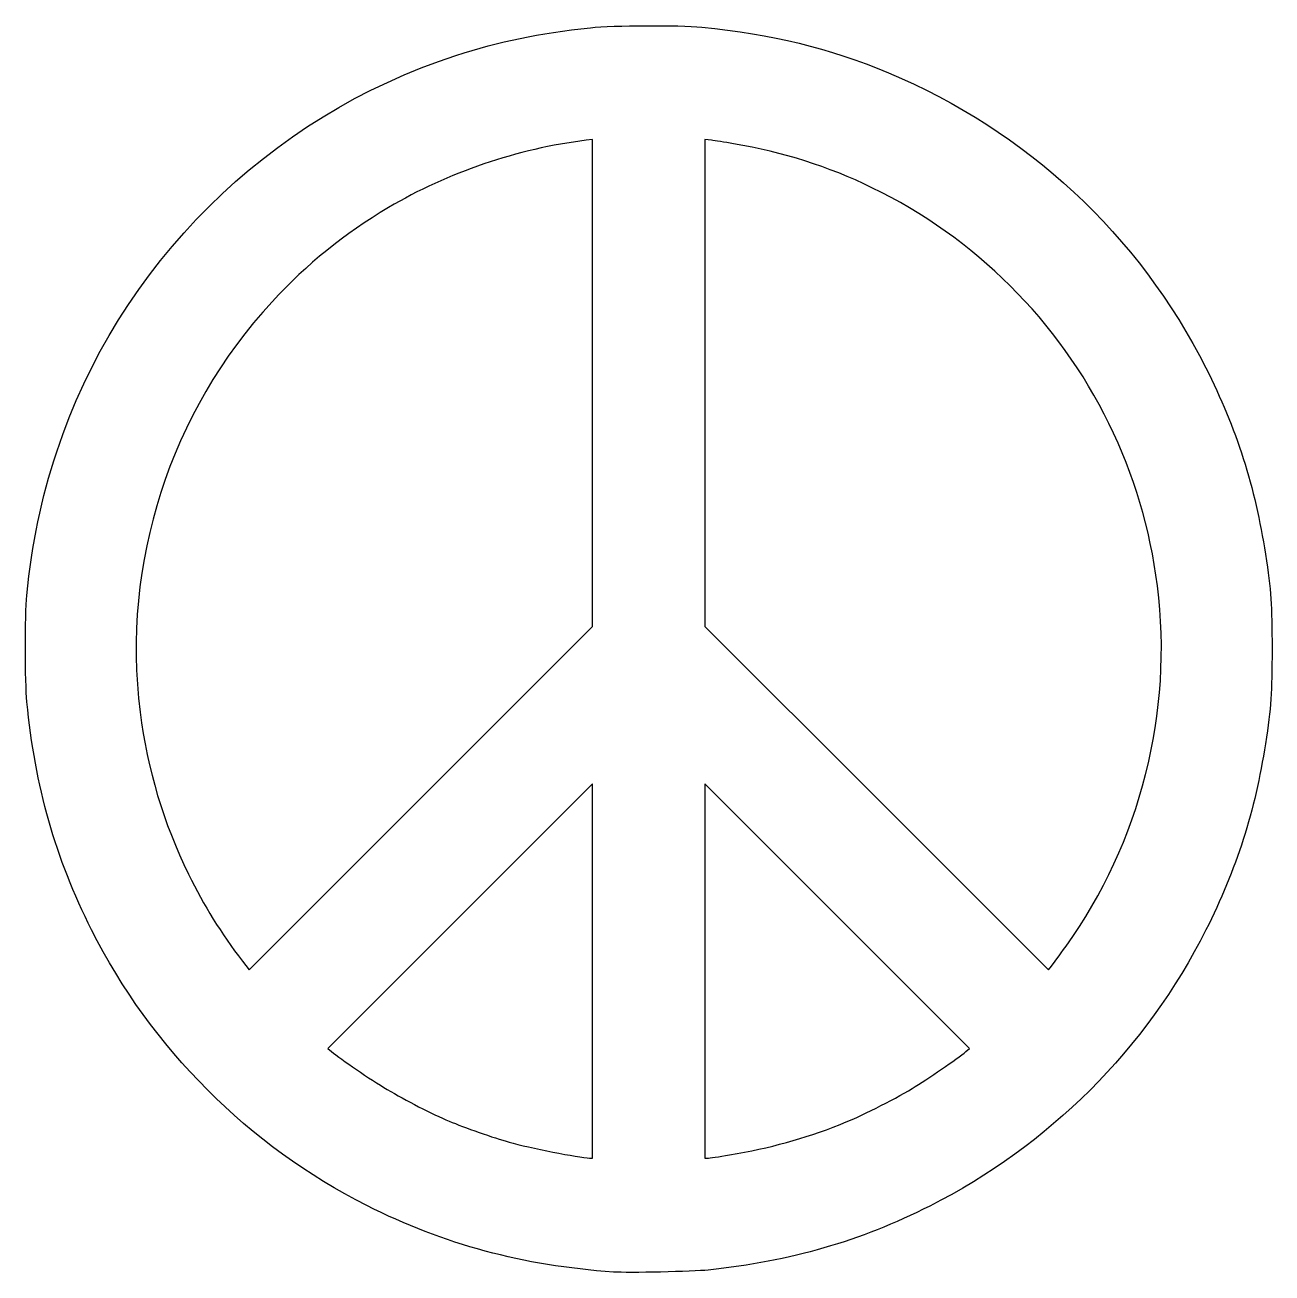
# Model space of a CAD drawing. Extents: x 1.8 to 83.9, y 1.7 to 83.9.
import ezdxf

# ---------------------------------------------------------------- set-up
doc = ezdxf.new("R2010")
doc.units = 0
doc.layers.add('Layer_2', color=7, linetype='CONTINUOUS')

msp = doc.modelspace()

# ---------------------------------------------------------------- linework, layer by layer
at = {"layer": 'Layer_2', "color": 7}
for points in [[(39.188573, 60.333275), (39.188573, 76.361867), (38.771285, 76.311439)], [(47.008142, 76.31342), (46.590858, 76.361867), (46.590858, 60.333449), (46.590858, 44.305032), (57.893858, 33.000879), (69.196858, 21.696725), (69.3953, 21.933649)], [(16.137994, 22.256218), (16.572262, 21.688721), (27.880416, 32.996703), (39.188573, 44.304683), (39.188573, 60.333275)], [(39.188573, 21.608029), (39.188573, 33.926915), (30.47892, 25.218459), (21.769267, 16.51), (22.006205, 16.311557)], [(63.773225, 16.311557), (64.010162, 16.51), (55.30051, 25.218459), (46.590858, 33.926915), (46.590858, 21.608029), (46.590858, 9.289142), (46.767496, 9.289142)], [(38.989, 9.295638), (39.188573, 9.289103), (39.188573, 21.607994), (39.188573, 21.608029)]]:
    msp.add_lwpolyline(points, dxfattribs=at)
for points in [[(70.360106, 23.241056)], [(48.200781, 9.501566)], [(40.567427, 1.786628)]]:
    msp.add_lwpolyline(points, close=True, dxfattribs=at)
for points in [[(39.043427, 83.724065), (40.546594, 83.88683), (44.861861, 83.908269), (46.373142, 83.760479)], [(30.189715, 81.891924), (33.108246, 82.83474), (35.608448, 83.352118), (39.043427, 83.724065)], [(46.373142, 83.760479), (51.052677, 83.302862), (54.681207, 82.415343), (58.673426, 80.751898)], [(3.907859, 55.788385), (7.957712, 68.08646), (17.841068, 77.90276), (30.189715, 81.891924)], [(58.673426, 80.751898), (67.72629, 76.979823), (75.163325, 70.065669), (79.571779, 61.322858)], [(38.771285, 76.311439), (34.275898, 75.768179), (29.627661, 74.18602), (25.762857, 71.883651)], [(48.462094, 76.08744), (47.891928, 76.185083), (47.23765, 76.286774), (47.008142, 76.31342)], [(57.58543, 73.191979), (54.658514, 74.606779), (51.787491, 75.517952), (48.462094, 76.08744)], [(73.186893, 57.658), (69.880512, 64.415974), (64.350805, 69.921762), (57.58543, 73.191979)], [(25.762857, 71.883651), (22.795211, 70.115744), (20.422832, 68.198644), (18.093712, 65.686277)], [(18.093712, 65.686277), (11.376894, 58.441005), (8.160438, 48.437967), (9.403535, 38.66021)], [(79.571779, 61.322858), (81.564051, 57.371792), (82.814922, 53.454165), (83.487776, 49.058285)], [(76.375892, 46.974077), (75.894446, 50.760953), (74.851043, 54.256625), (73.186893, 57.658)], [(1.944948, 46.336858), (2.286531, 49.80918), (2.880196, 52.66771), (3.907859, 55.788385)], [(83.487776, 49.058285), (83.858994, 46.633014), (83.922079, 45.726427), (83.922079, 42.817142)], [(70.360106, 23.241056), (75.260113, 30.085583), (77.43312, 38.658342), (76.375892, 46.974077)], [(1.945545, 39.333715), (1.820937, 40.61913), (1.820557, 45.072382), (1.944948, 46.336858)], [(83.922079, 42.817142), (83.922079, 39.907858), (83.858994, 39.001274), (83.487776, 36.576)], [(6.207336, 24.311427), (3.829244, 29.029864), (2.485106, 33.767784), (1.945545, 39.333715)], [(9.403535, 38.66021), (9.885153, 34.871975), (10.929659, 31.373278), (12.593131, 27.976285)], [(83.487776, 36.576), (82.815025, 32.1808), (81.565091, 28.265784), (79.572091, 24.311427)], [(12.593131, 27.976285), (13.603175, 25.913662), (14.727478, 24.099462), (16.137994, 22.256218)], [(24.321184, 6.16572), (16.569842, 10.077834), (10.129348, 16.529661), (6.207336, 24.311427)], [(79.572091, 24.311427), (75.632993, 16.49576), (69.215638, 10.078503), (61.39543, 6.135045)], [(69.3953, 21.933649), (69.504446, 22.063956), (69.938609, 22.652289), (70.360106, 23.241056)], [(22.006205, 16.311557), (22.634733, 15.785142), (24.533004, 14.489451), (25.676666, 13.806233)], [(60.234285, 13.873414), (61.257733, 14.490988), (63.18417, 15.818202), (63.773225, 16.311557)], [(25.676666, 13.806233), (26.848747, 13.106038), (28.643363, 12.187865), (29.751369, 11.721513)], [(55.482477, 11.502194), (56.74949, 11.999584), (58.942624, 13.093991), (60.234285, 13.873414)], [(29.751369, 11.721513), (30.715236, 11.315824), (32.704114, 10.617266), (33.6916, 10.337562)], [(48.200781, 9.501566), (50.912387, 9.959943), (53.049792, 10.547191), (55.482477, 11.502194)], [(33.6916, 10.337562), (35.009892, 9.964166), (38.293842, 9.31826), (38.989, 9.295638)], [(46.767496, 9.289142), (46.864646, 9.289142), (47.509626, 9.384734), (48.200781, 9.501566)], [(40.567427, 1.786628), (34.596081, 2.20078), (29.404548, 3.60013), (24.321184, 6.16572)], [(61.39543, 6.135045), (56.767484, 3.801335), (52.273793, 2.50203), (46.808573, 1.917409)], [(46.808573, 1.917409), (45.80894, 1.810475), (41.519531, 1.720596), (40.567427, 1.786628)]]:
    msp.add_open_spline(points, degree=3, dxfattribs=at)

doc.saveas('drawing.dxf')
